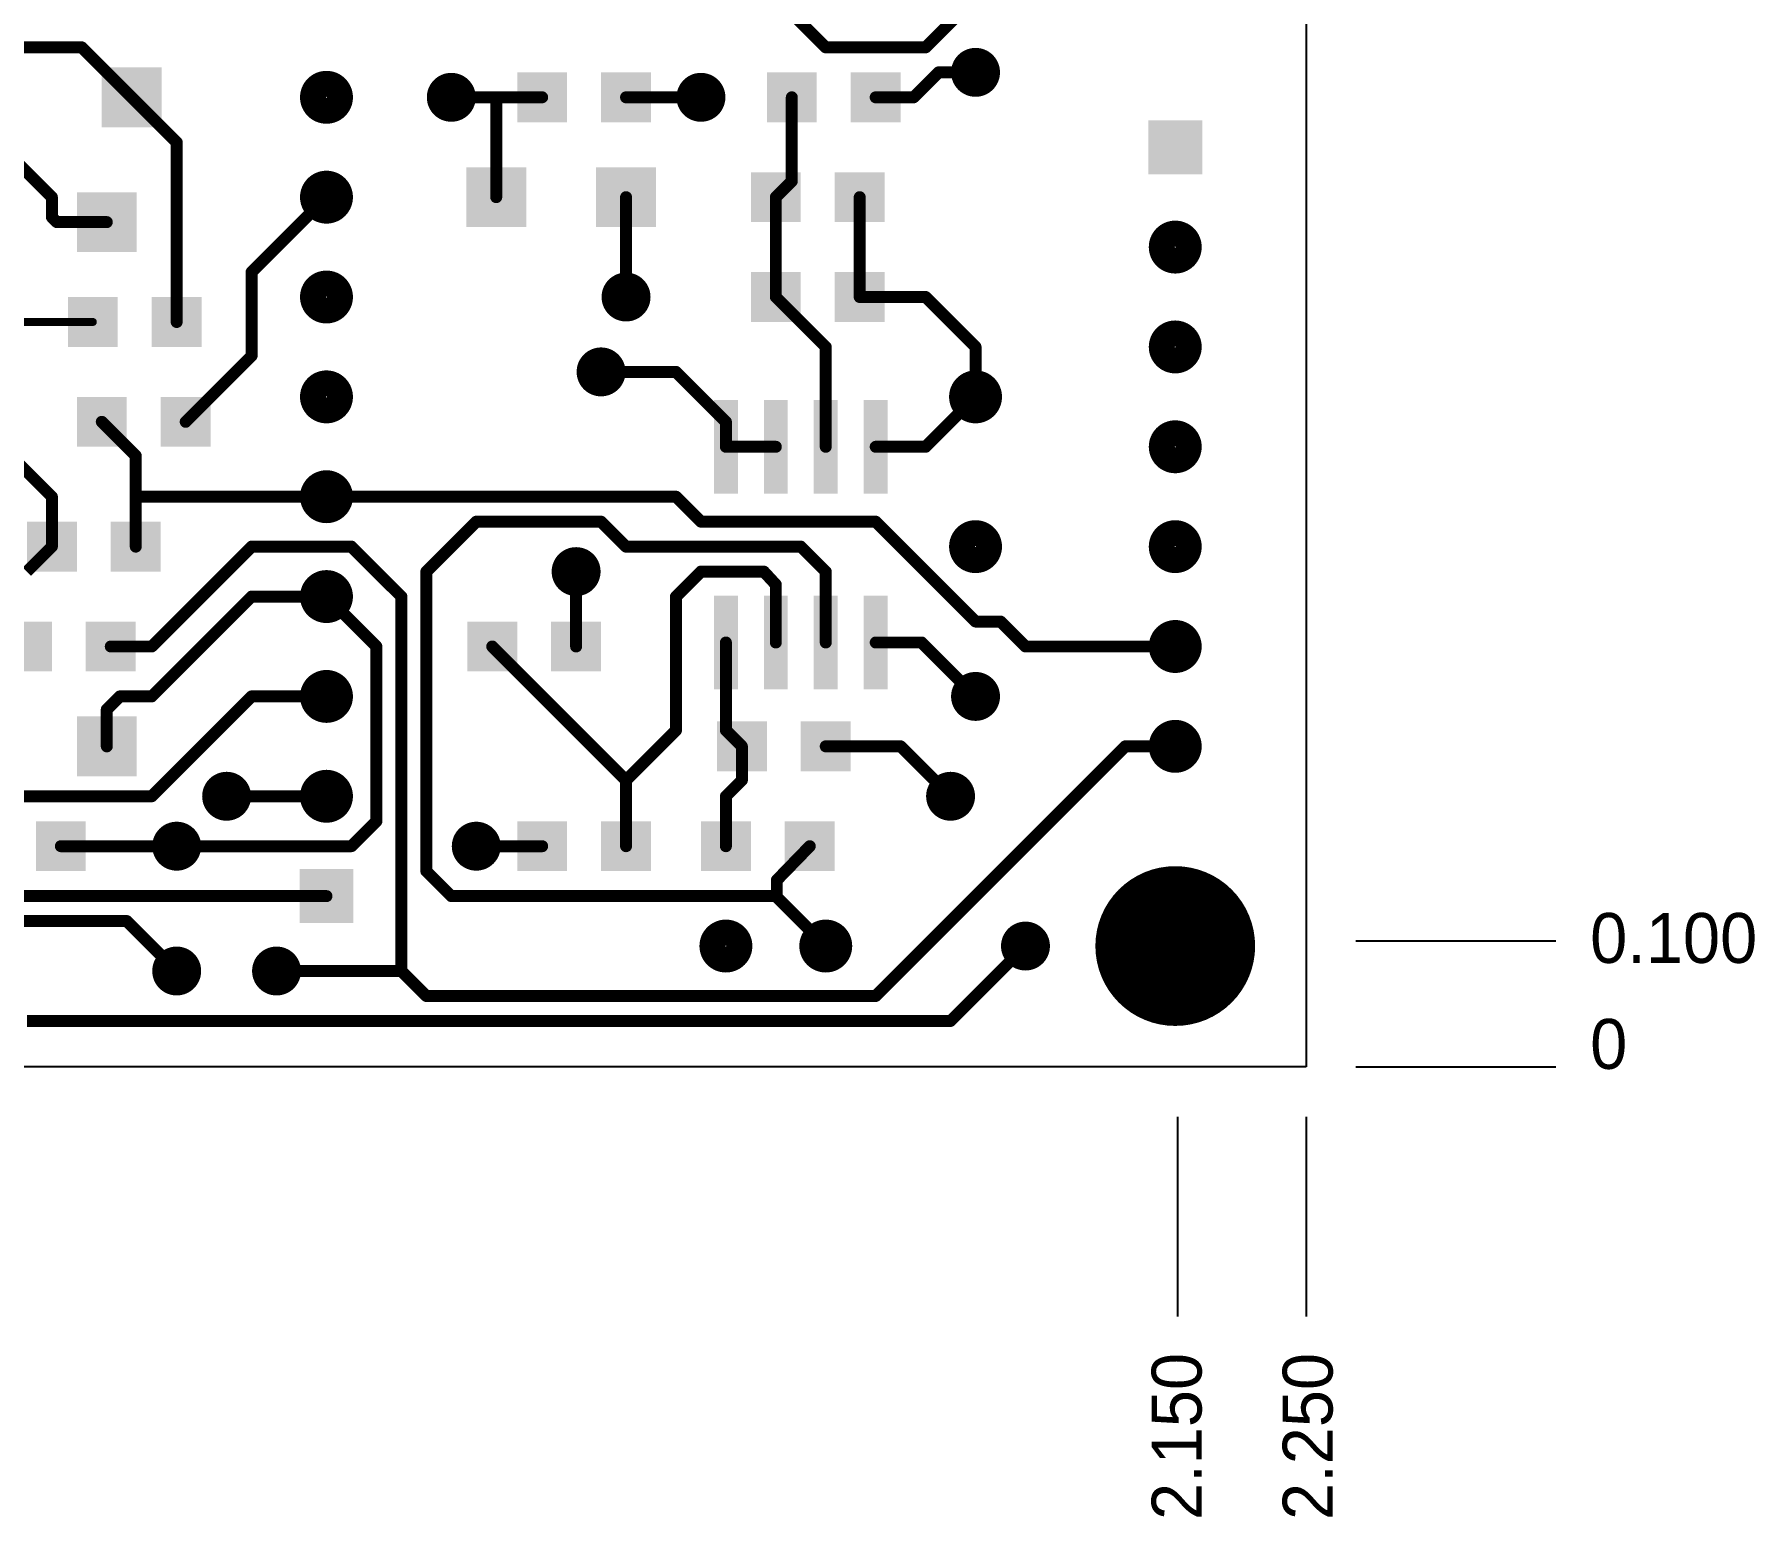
# Model space of a CAD drawing. Extents: x -0.35 to 2.85, y -0.25 to 2.55.
# Drawn here: x 1.127 to 2.849, y -0.25 to 1.234 of the extents above; entities that cross this region are included whole.
import ezdxf

# ---------------------------------------------------------------- set-up
doc = ezdxf.new("R2010")
doc.units = 0
doc.header["$MEASUREMENT"] = 0
doc.layers.get('0').update_dxf_attribs({"linetype": 'CONTINUOUS'})
doc.layers.add('TOP', color=7, linetype='CONTINUOUS')

msp = doc.modelspace()

# ---------------------------------------------------------------- linework, layer by layer
at = {"linetype": 'CONTINUOUS'}
for p, q in [((2.4, 2.5), (2.4, 0.2)), ((2.45, 0.3261), (2.65, 0.3261)), ((2.4, 0.2), (0.3, 0.2)), ((2.45, 0.2), (2.65, 0.2)), ((2.2712, 0.15), (2.2712, -0.05)), ((2.4, 0.15), (2.4, -0.05))]:
    msp.add_line(p, q, dxfattribs=at)
at = {"layer": 'TOP'}
for points, const_width in [([(1.919, 1.221), (1.869, 1.271)], 0.012), ([(2.069, 1.271), (2.019, 1.221)], 0.012), ([(1.174, 1.221), (0.999, 1.221)], 0.012), ([(1.224, 1.171), (1.174, 1.221)], 0.012), ([(2.019, 1.221), (1.919, 1.221)], 0.012), ([(2.007, 1.171), (2.032, 1.196)], 0.012), ([(2.007, 1.171), (2.032, 1.196)], 0.012), ([(2.032, 1.196), (2.069, 1.196)], 0.012), ([(2.032, 1.196), (2.069, 1.196)], 0.012), ([(1.269, 1.126), (1.224, 1.171)], 0.012), ([(1.635, 1.171), (1.544, 1.171)], 0.012), ([(1.635, 1.171), (1.589, 1.171)], 0.012), ([(1.589, 1.171), (1.589, 1.126)], 0.012), ([(1.794, 1.171), (1.719, 1.171)], 0.012), ([(1.794, 1.171), (1.719, 1.171)], 0.012), ([(1.885, 1.087), (1.885, 1.171)], 0.012), ([(1.969, 1.171), (2.007, 1.171)], 0.012), ([(1.969, 1.171), (2.007, 1.171)], 0.012), ([(1.144, 1.071), (1.094, 1.121)], 0.012), ([(1.269, 0.946), (1.269, 1.126)], 0.012), ([(1.589, 1.126), (1.589, 1.071)], 0.012), ([(1.869, 1.071), (1.885, 1.087)], 0.012), ([(1.144, 1.051), (1.144, 1.071)], 0.012), ([(1.419, 1.071), (1.344, 0.996)], 0.012), ([(1.719, 0.971), (1.719, 1.071)], 0.012), ([(1.719, 0.971), (1.719, 1.071)], 0.012), ([(1.719, 1.071), (1.719, 0.971)], 0.012), ([(1.869, 0.971), (1.869, 1.071)], 0.012), ([(1.953, 0.971), (1.953, 1.071)], 0.012), ([(1.149, 1.046), (1.144, 1.051)], 0.012), ([(1.199, 1.046), (1.149, 1.046)], 0.012), ([(1.344, 0.996), (1.344, 0.912)], 0.012), ([(1.919, 0.921), (1.869, 0.971)], 0.012), ([(1.953, 0.971), (2.019, 0.971)], 0.012), ([(2.019, 0.971), (2.069, 0.921)], 0.012), ([(1.185, 0.946), (1.069, 0.946)], 0.008), ([(1.185, 0.946), (1.094, 0.946)], 0.008), ([(1.344, 0.912), (1.278, 0.846)], 0.012), ([(1.919, 0.821), (1.919, 0.921)], 0.012), ([(2.069, 0.921), (2.069, 0.871)], 0.012), ([(1.694, 0.896), (1.769, 0.896)], 0.012), ([(1.694, 0.896), (1.769, 0.896)], 0.012), ([(1.769, 0.896), (1.819, 0.846)], 0.012), ([(1.769, 0.896), (1.819, 0.846)], 0.012), ([(2.019, 0.821), (2.069, 0.871)], 0.012), ([(1.194, 0.846), (1.228, 0.812)], 0.012), ([(1.819, 0.846), (1.819, 0.821)], 0.012), ([(1.819, 0.846), (1.819, 0.821)], 0.012), ([(1.144, 0.771), (1.094, 0.821)], 0.012), ([(1.819, 0.821), (1.869, 0.821)], 0.012), ([(1.969, 0.821), (2.019, 0.821)], 0.012), ([(1.228, 0.812), (1.228, 0.721)], 0.012), ([(1.144, 0.721), (1.144, 0.771)], 0.012), ([(1.419, 0.771), (1.228, 0.771)], 0.012), ([(1.228, 0.771), (1.228, 0.721)], 0.012), ([(1.419, 0.771), (1.769, 0.771)], 0.012), ([(1.769, 0.771), (1.794, 0.746)], 0.012), ([(1.569, 0.746), (1.519, 0.696)], 0.012), ([(1.694, 0.746), (1.569, 0.746)], 0.012), ([(1.719, 0.721), (1.694, 0.746)], 0.012), ([(1.794, 0.746), (1.969, 0.746)], 0.012), ([(1.969, 0.746), (2.069, 0.646)], 0.012), ([(1.119, 0.696), (1.144, 0.721)], 0.012), ([(1.344, 0.721), (1.244, 0.621)], 0.012), ([(1.444, 0.721), (1.344, 0.721)], 0.012), ([(1.494, 0.671), (1.444, 0.721)], 0.012), ([(1.894, 0.721), (1.719, 0.721)], 0.012), ([(1.919, 0.696), (1.894, 0.721)], 0.012), ([(1.519, 0.696), (1.519, 0.396)], 0.012), ([(1.669, 0.696), (1.669, 0.621)], 0.012), ([(1.669, 0.621), (1.669, 0.696)], 0.012), ([(1.794, 0.696), (1.769, 0.671)], 0.012), ([(1.857, 0.696), (1.794, 0.696)], 0.012), ([(1.869, 0.683), (1.857, 0.696)], 0.012), ([(1.919, 0.625), (1.919, 0.696)], 0.012), ([(1.244, 0.571), (1.344, 0.671)], 0.012), ([(1.344, 0.671), (1.419, 0.671)], 0.012), ([(1.469, 0.621), (1.419, 0.671)], 0.012), ([(1.494, 0.296), (1.494, 0.671)], 0.012), ([(1.769, 0.671), (1.769, 0.537)], 0.012), ([(1.869, 0.625), (1.869, 0.683)], 0.012), ([(2.069, 0.646), (2.094, 0.646)], 0.012), ([(2.094, 0.646), (2.119, 0.621)], 0.012), ([(1.244, 0.621), (1.203, 0.621)], 0.012), ([(1.469, 0.446), (1.469, 0.621)], 0.012), ([(1.719, 0.487), (1.585, 0.621)], 0.012), ([(1.819, 0.537), (1.819, 0.625)], 0.012), ([(1.969, 0.625), (2.015, 0.625)], 0.012), ([(2.015, 0.625), (2.069, 0.571)], 0.012), ([(2.119, 0.621), (2.269, 0.621)], 0.012), ([(1.199, 0.558), (1.212, 0.571)], 0.012), ([(1.212, 0.571), (1.244, 0.571)], 0.012), ([(1.344, 0.571), (1.244, 0.471)], 0.012), ([(1.419, 0.571), (1.344, 0.571)], 0.012), ([(1.199, 0.521), (1.199, 0.558)], 0.012), ([(1.769, 0.537), (1.719, 0.487)], 0.012), ([(1.835, 0.521), (1.819, 0.537)], 0.012), ([(1.835, 0.521), (1.835, 0.487)], 0.012), ([(1.919, 0.521), (1.994, 0.521)], 0.012), ([(1.969, 0.271), (2.219, 0.521)], 0.012), ([(2.219, 0.521), (1.969, 0.271)], 0.012), ([(1.994, 0.521), (2.044, 0.471)], 0.012), ([(2.219, 0.521), (2.269, 0.521)], 0.012), ([(2.269, 0.521), (2.219, 0.521)], 0.012), ([(1.719, 0.421), (1.719, 0.487)], 0.012), ([(1.719, 0.487), (1.719, 0.421)], 0.012), ([(1.835, 0.487), (1.819, 0.471)], 0.012), ([(1.244, 0.471), (1.069, 0.471)], 0.012), ([(1.319, 0.471), (1.419, 0.471)], 0.012), ([(1.819, 0.471), (1.819, 0.421)], 0.012), ([(1.444, 0.421), (1.469, 0.446)], 0.012), ([(1.153, 0.421), (1.444, 0.421)], 0.012), ([(1.153, 0.421), (1.269, 0.421)], 0.012), ([(1.635, 0.421), (1.569, 0.421)], 0.012), ([(1.903, 0.421), (1.87, 0.387)], 0.012), ([(1.87, 0.387), (1.903, 0.421)], 0.012), ([(1.519, 0.396), (1.544, 0.371)], 0.012), ([(1.87, 0.387), (1.87, 0.37)], 0.012), ([(1.87, 0.371), (1.87, 0.387)], 0.012), ([(1.419, 0.371), (0.619, 0.371)], 0.012), ([(1.544, 0.371), (1.87, 0.371)], 0.012), ([(1.87, 0.37), (1.919, 0.321)], 0.012), ([(1.219, 0.346), (1.044, 0.346)], 0.012), ([(1.269, 0.296), (1.219, 0.346)], 0.012), ([(2.044, 0.246), (2.119, 0.321)], 0.012), ([(1.369, 0.296), (1.494, 0.296)], 0.012), ([(1.494, 0.296), (1.519, 0.271)], 0.012), ([(1.519, 0.271), (1.494, 0.296)], 0.012), ([(1.519, 0.271), (1.969, 0.271)], 0.012), ([(1.969, 0.271), (1.519, 0.271)], 0.012), ([(1.119, 0.246), (2.044, 0.246)], 0.012)]:
    msp.add_lwpolyline(points, dxfattribs=dict(at, const_width=const_width))
for points, const_width in [([(1.171, 1.221, 1), (1.177, 1.221, 1)], 0.006), ([(1.171, 1.221, 1), (1.177, 1.221, 1)], 0.006), ([(1.916, 1.221, 1), (1.922, 1.221, 1)], 0.006), ([(1.916, 1.221, 1), (1.922, 1.221, 1)], 0.006), ([(2.016, 1.221, 1), (2.022, 1.221, 1)], 0.006), ([(2.016, 1.221, 1), (2.022, 1.221, 1)], 0.006), ([(2.057, 1.196, 1), (2.081, 1.196, 1)], 0.025), ([(2.057, 1.196, 1), (2.081, 1.196, 1)], 0.025), ([(1.406, 1.171, 1), (1.432, 1.171, 1)], 0.027), ([(1.532, 1.171, 1), (1.556, 1.171, 1)], 0.025), ([(1.782, 1.171, 1), (1.806, 1.171, 1)], 0.025), ([(1.782, 1.171, 1), (1.806, 1.171, 1)], 0.025), ([(2.029, 1.196, 1), (2.035, 1.196, 1)], 0.006), ([(2.029, 1.196, 1), (2.035, 1.196, 1)], 0.006), ([(2.029, 1.196, 1), (2.035, 1.196, 1)], 0.006), ([(2.029, 1.196, 1), (2.035, 1.196, 1)], 0.006), ([(2.066, 1.196, 1), (2.072, 1.196, 1)], 0.006), ([(2.066, 1.196, 1), (2.072, 1.196, 1)], 0.006), ([(1.221, 1.171, 1), (1.227, 1.171, 1)], 0.006), ([(1.221, 1.171, 1), (1.227, 1.171, 1)], 0.006), ([(1.541, 1.171, 1), (1.547, 1.171, 1)], 0.006), ([(1.586, 1.171, 1), (1.592, 1.171, 1)], 0.006), ([(1.586, 1.171, 1), (1.592, 1.171, 1)], 0.006), ([(1.632, 1.171, 1), (1.638, 1.171, 1)], 0.006), ([(1.632, 1.171, 1), (1.638, 1.171, 1)], 0.006), ([(1.716, 1.171, 1), (1.722, 1.171, 1)], 0.006), ([(1.716, 1.171, 1), (1.722, 1.171, 1)], 0.006), ([(1.791, 1.171, 1), (1.797, 1.171, 1)], 0.006), ([(1.791, 1.171, 1), (1.797, 1.171, 1)], 0.006), ([(1.882, 1.171, 1), (1.888, 1.171, 1)], 0.006), ([(1.966, 1.171, 1), (1.972, 1.171, 1)], 0.006), ([(1.966, 1.171, 1), (1.972, 1.171, 1)], 0.006), ([(2.004, 1.171, 1), (2.01, 1.171, 1)], 0.006), ([(2.004, 1.171, 1), (2.01, 1.171, 1)], 0.006), ([(2.004, 1.171, 1), (2.01, 1.171, 1)], 0.006), ([(2.004, 1.171, 1), (2.01, 1.171, 1)], 0.006), ([(1.266, 1.126, 1), (1.272, 1.126, 1)], 0.006), ([(1.266, 1.126, 1), (1.272, 1.126, 1)], 0.006), ([(1.586, 1.126, 1), (1.592, 1.126, 1)], 0.006), ([(1.586, 1.126, 1), (1.592, 1.126, 1)], 0.006), ([(1.406, 1.071, 1), (1.432, 1.071, 1)], 0.027), ([(1.882, 1.087, 1), (1.888, 1.087, 1)], 0.006), ([(1.882, 1.087, 1), (1.888, 1.087, 1)], 0.006), ([(1.141, 1.071, 1), (1.147, 1.071, 1)], 0.006), ([(1.141, 1.071, 1), (1.147, 1.071, 1)], 0.006), ([(1.416, 1.071, 1), (1.422, 1.071, 1)], 0.006), ([(1.586, 1.071, 1), (1.592, 1.071, 1)], 0.006), ([(1.716, 1.071, 1), (1.722, 1.071, 1)], 0.006), ([(1.716, 1.071, 1), (1.722, 1.071, 1)], 0.006), ([(1.716, 1.071, 1), (1.722, 1.071, 1)], 0.006), ([(1.866, 1.071, 1), (1.872, 1.071, 1)], 0.006), ([(1.866, 1.071, 1), (1.872, 1.071, 1)], 0.006), ([(1.95, 1.071, 1), (1.956, 1.071, 1)], 0.006), ([(1.141, 1.051, 1), (1.147, 1.051, 1)], 0.006), ([(1.141, 1.051, 1), (1.147, 1.051, 1)], 0.006), ([(1.146, 1.046, 1), (1.152, 1.046, 1)], 0.006), ([(1.146, 1.046, 1), (1.152, 1.046, 1)], 0.006), ([(1.196, 1.046, 1), (1.202, 1.046, 1)], 0.006), ([(2.256, 1.021, 1), (2.282, 1.021, 1)], 0.027), ([(1.341, 0.996, 1), (1.347, 0.996, 1)], 0.006), ([(1.341, 0.996, 1), (1.347, 0.996, 1)], 0.006), ([(1.406, 0.971, 1), (1.432, 0.971, 1)], 0.027), ([(1.707, 0.971, 1), (1.731, 0.971, 1)], 0.025), ([(1.707, 0.971, 1), (1.731, 0.971, 1)], 0.025), ([(1.707, 0.971, 1), (1.731, 0.971, 1)], 0.025), ([(1.716, 0.971, 1), (1.722, 0.971, 1)], 0.006), ([(1.716, 0.971, 1), (1.722, 0.971, 1)], 0.006), ([(1.716, 0.971, 1), (1.722, 0.971, 1)], 0.006), ([(1.866, 0.971, 1), (1.872, 0.971, 1)], 0.006), ([(1.866, 0.971, 1), (1.872, 0.971, 1)], 0.006), ([(1.95, 0.971, 1), (1.956, 0.971, 1)], 0.006), ([(1.95, 0.971, 1), (1.956, 0.971, 1)], 0.006), ([(2.016, 0.971, 1), (2.022, 0.971, 1)], 0.006), ([(2.016, 0.971, 1), (2.022, 0.971, 1)], 0.006), ([(1.183, 0.946, 1), (1.187, 0.946, 1)], 0.004), ([(1.183, 0.946, 1), (1.187, 0.946, 1)], 0.004), ([(1.266, 0.946, 1), (1.272, 0.946, 1)], 0.006), ([(2.256, 0.921, 1), (2.282, 0.921, 1)], 0.027), ([(1.341, 0.912, 1), (1.347, 0.912, 1)], 0.006), ([(1.341, 0.912, 1), (1.347, 0.912, 1)], 0.006), ([(1.682, 0.896, 1), (1.706, 0.896, 1)], 0.025), ([(1.682, 0.896, 1), (1.706, 0.896, 1)], 0.025), ([(1.916, 0.921, 1), (1.922, 0.921, 1)], 0.006), ([(1.916, 0.921, 1), (1.922, 0.921, 1)], 0.006), ([(2.066, 0.921, 1), (2.072, 0.921, 1)], 0.006), ([(2.066, 0.921, 1), (2.072, 0.921, 1)], 0.006), ([(1.406, 0.871, 1), (1.432, 0.871, 1)], 0.027), ([(1.691, 0.896, 1), (1.697, 0.896, 1)], 0.006), ([(1.691, 0.896, 1), (1.697, 0.896, 1)], 0.006), ([(1.766, 0.896, 1), (1.772, 0.896, 1)], 0.006), ([(1.766, 0.896, 1), (1.772, 0.896, 1)], 0.006), ([(1.766, 0.896, 1), (1.772, 0.896, 1)], 0.006), ([(1.766, 0.896, 1), (1.772, 0.896, 1)], 0.006), ([(2.056, 0.871, 1), (2.082, 0.871, 1)], 0.027), ([(2.066, 0.871, 1), (2.072, 0.871, 1)], 0.006), ([(2.066, 0.871, 1), (2.072, 0.871, 1)], 0.006), ([(1.191, 0.846, 1), (1.197, 0.846, 1)], 0.006), ([(1.275, 0.846, 1), (1.281, 0.846, 1)], 0.006), ([(1.816, 0.846, 1), (1.822, 0.846, 1)], 0.006), ([(1.816, 0.846, 1), (1.822, 0.846, 1)], 0.006), ([(1.816, 0.846, 1), (1.822, 0.846, 1)], 0.006), ([(1.816, 0.846, 1), (1.822, 0.846, 1)], 0.006), ([(2.256, 0.821, 1), (2.282, 0.821, 1)], 0.027), ([(1.816, 0.821, 1), (1.822, 0.821, 1)], 0.006), ([(1.816, 0.821, 1), (1.822, 0.821, 1)], 0.006), ([(1.816, 0.821, 1), (1.822, 0.821, 1)], 0.006), ([(1.866, 0.821, 1), (1.872, 0.821, 1)], 0.006), ([(1.916, 0.821, 1), (1.922, 0.821, 1)], 0.006), ([(1.966, 0.821, 1), (1.972, 0.821, 1)], 0.006), ([(2.016, 0.821, 1), (2.022, 0.821, 1)], 0.006), ([(2.016, 0.821, 1), (2.022, 0.821, 1)], 0.006), ([(1.225, 0.812, 1), (1.231, 0.812, 1)], 0.006), ([(1.225, 0.812, 1), (1.231, 0.812, 1)], 0.006), ([(1.406, 0.771, 1), (1.432, 0.771, 1)], 0.027), ([(1.141, 0.771, 1), (1.147, 0.771, 1)], 0.006), ([(1.141, 0.771, 1), (1.147, 0.771, 1)], 0.006), ([(1.225, 0.771, 1), (1.231, 0.771, 1)], 0.006), ([(1.225, 0.771, 1), (1.231, 0.771, 1)], 0.006), ([(1.416, 0.771, 1), (1.422, 0.771, 1)], 0.006), ([(1.416, 0.771, 1), (1.422, 0.771, 1)], 0.006), ([(1.766, 0.771, 1), (1.772, 0.771, 1)], 0.006), ([(1.766, 0.771, 1), (1.772, 0.771, 1)], 0.006), ([(1.566, 0.746, 1), (1.572, 0.746, 1)], 0.006), ([(1.566, 0.746, 1), (1.572, 0.746, 1)], 0.006), ([(1.691, 0.746, 1), (1.697, 0.746, 1)], 0.006), ([(1.691, 0.746, 1), (1.697, 0.746, 1)], 0.006), ([(1.791, 0.746, 1), (1.797, 0.746, 1)], 0.006), ([(1.791, 0.746, 1), (1.797, 0.746, 1)], 0.006), ([(1.966, 0.746, 1), (1.972, 0.746, 1)], 0.006), ([(1.966, 0.746, 1), (1.972, 0.746, 1)], 0.006), ([(2.056, 0.721, 1), (2.082, 0.721, 1)], 0.027), ([(2.256, 0.721, 1), (2.282, 0.721, 1)], 0.027), ([(1.141, 0.721, 1), (1.147, 0.721, 1)], 0.006), ([(1.141, 0.721, 1), (1.147, 0.721, 1)], 0.006), ([(1.225, 0.721, 1), (1.231, 0.721, 1)], 0.006), ([(1.225, 0.721, 1), (1.231, 0.721, 1)], 0.006), ([(1.341, 0.721, 1), (1.347, 0.721, 1)], 0.006), ([(1.341, 0.721, 1), (1.347, 0.721, 1)], 0.006), ([(1.441, 0.721, 1), (1.447, 0.721, 1)], 0.006), ([(1.441, 0.721, 1), (1.447, 0.721, 1)], 0.006), ([(1.716, 0.721, 1), (1.722, 0.721, 1)], 0.006), ([(1.716, 0.721, 1), (1.722, 0.721, 1)], 0.006), ([(1.891, 0.721, 1), (1.897, 0.721, 1)], 0.006), ([(1.891, 0.721, 1), (1.897, 0.721, 1)], 0.006), ([(1.657, 0.696, 1), (1.681, 0.696, 1)], 0.025), ([(1.657, 0.696, 1), (1.681, 0.696, 1)], 0.025), ([(1.406, 0.671, 1), (1.432, 0.671, 1)], 0.027), ([(1.516, 0.696, 1), (1.522, 0.696, 1)], 0.006), ([(1.516, 0.696, 1), (1.522, 0.696, 1)], 0.006), ([(1.666, 0.696, 1), (1.672, 0.696, 1)], 0.006), ([(1.666, 0.696, 1), (1.672, 0.696, 1)], 0.006), ([(1.791, 0.696, 1), (1.797, 0.696, 1)], 0.006), ([(1.791, 0.696, 1), (1.797, 0.696, 1)], 0.006), ([(1.854, 0.696, 1), (1.86, 0.696, 1)], 0.006), ([(1.854, 0.696, 1), (1.86, 0.696, 1)], 0.006), ([(1.916, 0.696, 1), (1.922, 0.696, 1)], 0.006), ([(1.916, 0.696, 1), (1.922, 0.696, 1)], 0.006), ([(1.341, 0.671, 1), (1.347, 0.671, 1)], 0.006), ([(1.341, 0.671, 1), (1.347, 0.671, 1)], 0.006), ([(1.416, 0.671, 1), (1.422, 0.671, 1)], 0.006), ([(1.416, 0.671, 1), (1.422, 0.671, 1)], 0.006), ([(1.491, 0.671, 1), (1.497, 0.671, 1)], 0.006), ([(1.491, 0.671, 1), (1.497, 0.671, 1)], 0.006), ([(1.766, 0.671, 1), (1.772, 0.671, 1)], 0.006), ([(1.766, 0.671, 1), (1.772, 0.671, 1)], 0.006), ([(1.866, 0.683, 1), (1.872, 0.683, 1)], 0.006), ([(1.866, 0.683, 1), (1.872, 0.683, 1)], 0.006), ([(2.066, 0.646, 1), (2.072, 0.646, 1)], 0.006), ([(2.066, 0.646, 1), (2.072, 0.646, 1)], 0.006), ([(2.091, 0.646, 1), (2.097, 0.646, 1)], 0.006), ([(2.091, 0.646, 1), (2.097, 0.646, 1)], 0.006), ([(2.256, 0.621, 1), (2.282, 0.621, 1)], 0.027), ([(1.2, 0.621, 1), (1.206, 0.621, 1)], 0.006), ([(1.241, 0.621, 1), (1.247, 0.621, 1)], 0.006), ([(1.241, 0.621, 1), (1.247, 0.621, 1)], 0.006), ([(1.466, 0.621, 1), (1.472, 0.621, 1)], 0.006), ([(1.466, 0.621, 1), (1.472, 0.621, 1)], 0.006), ([(1.582, 0.621, 1), (1.588, 0.621, 1)], 0.006), ([(1.666, 0.621, 1), (1.672, 0.621, 1)], 0.006), ([(1.666, 0.621, 1), (1.672, 0.621, 1)], 0.006), ([(1.816, 0.625, 1), (1.822, 0.625, 1)], 0.006), ([(1.866, 0.625, 1), (1.872, 0.625, 1)], 0.006), ([(1.916, 0.625, 1), (1.922, 0.625, 1)], 0.006), ([(1.966, 0.625, 1), (1.972, 0.625, 1)], 0.006), ([(2.012, 0.625, 1), (2.018, 0.625, 1)], 0.006), ([(2.012, 0.625, 1), (2.018, 0.625, 1)], 0.006), ([(2.116, 0.621, 1), (2.122, 0.621, 1)], 0.006), ([(2.116, 0.621, 1), (2.122, 0.621, 1)], 0.006), ([(2.266, 0.621, 1), (2.272, 0.621, 1)], 0.006), ([(1.406, 0.571, 1), (1.432, 0.571, 1)], 0.027), ([(2.057, 0.571, 1), (2.081, 0.571, 1)], 0.025), ([(1.209, 0.571, 1), (1.215, 0.571, 1)], 0.006), ([(1.209, 0.571, 1), (1.215, 0.571, 1)], 0.006), ([(1.241, 0.571, 1), (1.247, 0.571, 1)], 0.006), ([(1.241, 0.571, 1), (1.247, 0.571, 1)], 0.006), ([(1.341, 0.571, 1), (1.347, 0.571, 1)], 0.006), ([(1.341, 0.571, 1), (1.347, 0.571, 1)], 0.006), ([(1.416, 0.571, 1), (1.422, 0.571, 1)], 0.006), ([(2.066, 0.571, 1), (2.072, 0.571, 1)], 0.006), ([(1.196, 0.558, 1), (1.202, 0.558, 1)], 0.006), ([(1.196, 0.558, 1), (1.202, 0.558, 1)], 0.006), ([(1.766, 0.537, 1), (1.772, 0.537, 1)], 0.006), ([(1.766, 0.537, 1), (1.772, 0.537, 1)], 0.006), ([(1.816, 0.537, 1), (1.822, 0.537, 1)], 0.006), ([(1.816, 0.537, 1), (1.822, 0.537, 1)], 0.006), ([(2.256, 0.521, 1), (2.282, 0.521, 1)], 0.027), ([(1.196, 0.521, 1), (1.202, 0.521, 1)], 0.006), ([(1.832, 0.521, 1), (1.838, 0.521, 1)], 0.006), ([(1.832, 0.521, 1), (1.838, 0.521, 1)], 0.006), ([(1.916, 0.521, 1), (1.922, 0.521, 1)], 0.006), ([(1.991, 0.521, 1), (1.997, 0.521, 1)], 0.006), ([(1.991, 0.521, 1), (1.997, 0.521, 1)], 0.006), ([(2.216, 0.521, 1), (2.222, 0.521, 1)], 0.006), ([(2.216, 0.521, 1), (2.222, 0.521, 1)], 0.006), ([(2.216, 0.521, 1), (2.222, 0.521, 1)], 0.006), ([(2.216, 0.521, 1), (2.222, 0.521, 1)], 0.006), ([(2.266, 0.521, 1), (2.272, 0.521, 1)], 0.006), ([(2.266, 0.521, 1), (2.272, 0.521, 1)], 0.006), ([(1.307, 0.471, 1), (1.331, 0.471, 1)], 0.025), ([(1.406, 0.471, 1), (1.432, 0.471, 1)], 0.027), ([(1.716, 0.487, 1), (1.722, 0.487, 1)], 0.006), ([(1.716, 0.487, 1), (1.722, 0.487, 1)], 0.006), ([(1.716, 0.487, 1), (1.722, 0.487, 1)], 0.006), ([(1.716, 0.487, 1), (1.722, 0.487, 1)], 0.006), ([(1.832, 0.487, 1), (1.838, 0.487, 1)], 0.006), ([(1.832, 0.487, 1), (1.838, 0.487, 1)], 0.006), ([(2.032, 0.471, 1), (2.056, 0.471, 1)], 0.025), ([(1.241, 0.471, 1), (1.247, 0.471, 1)], 0.006), ([(1.241, 0.471, 1), (1.247, 0.471, 1)], 0.006), ([(1.316, 0.471, 1), (1.322, 0.471, 1)], 0.006), ([(1.416, 0.471, 1), (1.422, 0.471, 1)], 0.006), ([(1.816, 0.471, 1), (1.822, 0.471, 1)], 0.006), ([(1.816, 0.471, 1), (1.822, 0.471, 1)], 0.006), ([(2.041, 0.471, 1), (2.047, 0.471, 1)], 0.006), ([(1.466, 0.446, 1), (1.472, 0.446, 1)], 0.006), ([(1.466, 0.446, 1), (1.472, 0.446, 1)], 0.006), ([(1.257, 0.421, 1), (1.281, 0.421, 1)], 0.025), ([(1.557, 0.421, 1), (1.581, 0.421, 1)], 0.025), ([(1.15, 0.421, 1), (1.156, 0.421, 1)], 0.006), ([(1.15, 0.421, 1), (1.156, 0.421, 1)], 0.006), ([(1.266, 0.421, 1), (1.272, 0.421, 1)], 0.006), ([(1.441, 0.421, 1), (1.447, 0.421, 1)], 0.006), ([(1.441, 0.421, 1), (1.447, 0.421, 1)], 0.006), ([(1.566, 0.421, 1), (1.572, 0.421, 1)], 0.006), ([(1.632, 0.421, 1), (1.638, 0.421, 1)], 0.006), ([(1.716, 0.421, 1), (1.722, 0.421, 1)], 0.006), ([(1.716, 0.421, 1), (1.722, 0.421, 1)], 0.006), ([(1.816, 0.421, 1), (1.822, 0.421, 1)], 0.006), ([(1.9, 0.421, 1), (1.906, 0.421, 1)], 0.006), ([(1.9, 0.421, 1), (1.906, 0.421, 1)], 0.006), ([(1.516, 0.396, 1), (1.522, 0.396, 1)], 0.006), ([(1.516, 0.396, 1), (1.522, 0.396, 1)], 0.006), ([(2.229, 0.321, 1), (2.309, 0.321, 1)], 0.08), ([(1.867, 0.387, 1), (1.873, 0.387, 1)], 0.006), ([(1.867, 0.387, 1), (1.873, 0.387, 1)], 0.006), ([(1.867, 0.387, 1), (1.873, 0.387, 1)], 0.006), ([(1.867, 0.387, 1), (1.873, 0.387, 1)], 0.006), ([(1.416, 0.371, 1), (1.422, 0.371, 1)], 0.006), ([(1.541, 0.371, 1), (1.547, 0.371, 1)], 0.006), ([(1.541, 0.371, 1), (1.547, 0.371, 1)], 0.006), ([(1.867, 0.371, 1), (1.873, 0.371, 1)], 0.006), ([(1.867, 0.371, 1), (1.873, 0.371, 1)], 0.006), ([(1.867, 0.37, 1), (1.873, 0.37, 1)], 0.006), ([(1.867, 0.37, 1), (1.873, 0.37, 1)], 0.006), ([(1.216, 0.346, 1), (1.222, 0.346, 1)], 0.006), ([(1.216, 0.346, 1), (1.222, 0.346, 1)], 0.006), ([(1.806, 0.321, 1), (1.832, 0.321, 1)], 0.027), ([(1.906, 0.321, 1), (1.932, 0.321, 1)], 0.027), ([(2.107, 0.321, 1), (2.131, 0.321, 1)], 0.025), ([(1.257, 0.296, 1), (1.281, 0.296, 1)], 0.025), ([(1.357, 0.296, 1), (1.381, 0.296, 1)], 0.025), ([(1.916, 0.321, 1), (1.922, 0.321, 1)], 0.006), ([(2.116, 0.321, 1), (2.122, 0.321, 1)], 0.006), ([(1.266, 0.296, 1), (1.272, 0.296, 1)], 0.006), ([(1.366, 0.296, 1), (1.372, 0.296, 1)], 0.006), ([(1.491, 0.296, 1), (1.497, 0.296, 1)], 0.006), ([(1.491, 0.296, 1), (1.497, 0.296, 1)], 0.006), ([(1.491, 0.296, 1), (1.497, 0.296, 1)], 0.006), ([(1.491, 0.296, 1), (1.497, 0.296, 1)], 0.006), ([(1.516, 0.271, 1), (1.522, 0.271, 1)], 0.006), ([(1.516, 0.271, 1), (1.522, 0.271, 1)], 0.006), ([(1.516, 0.271, 1), (1.522, 0.271, 1)], 0.006), ([(1.516, 0.271, 1), (1.522, 0.271, 1)], 0.006), ([(1.966, 0.271, 1), (1.972, 0.271, 1)], 0.006), ([(1.966, 0.271, 1), (1.972, 0.271, 1)], 0.006), ([(1.966, 0.271, 1), (1.972, 0.271, 1)], 0.006), ([(1.966, 0.271, 1), (1.972, 0.271, 1)], 0.006), ([(2.041, 0.246, 1), (2.047, 0.246, 1)], 0.006), ([(2.041, 0.246, 1), (2.047, 0.246, 1)], 0.006)]:
    msp.add_lwpolyline(points, format="xyb", close=True, dxfattribs=dict(at, const_width=const_width))
for points in [[(1.194, 1.141), (1.254, 1.141), (1.194, 1.201), (1.254, 1.201)], [(1.61, 1.146), (1.66, 1.146), (1.61, 1.196), (1.66, 1.196)], [(1.694, 1.146), (1.744, 1.146), (1.694, 1.196), (1.744, 1.196)], [(1.86, 1.146), (1.91, 1.146), (1.86, 1.196), (1.91, 1.196)], [(1.944, 1.146), (1.994, 1.146), (1.944, 1.196), (1.994, 1.196)], [(2.242, 1.094), (2.296, 1.094), (2.242, 1.148), (2.296, 1.148)], [(1.559, 1.041), (1.619, 1.041), (1.559, 1.101), (1.619, 1.101)], [(1.689, 1.041), (1.749, 1.041), (1.689, 1.101), (1.749, 1.101)], [(1.844, 1.046), (1.894, 1.046), (1.844, 1.096), (1.894, 1.096)], [(1.928, 1.046), (1.978, 1.046), (1.928, 1.096), (1.978, 1.096)], [(1.169, 1.016), (1.229, 1.016), (1.169, 1.076), (1.229, 1.076)], [(1.844, 0.946), (1.894, 0.946), (1.844, 0.996), (1.894, 0.996)], [(1.928, 0.946), (1.978, 0.946), (1.928, 0.996), (1.978, 0.996)], [(1.16, 0.921), (1.21, 0.921), (1.16, 0.971), (1.21, 0.971)], [(1.244, 0.921), (1.294, 0.921), (1.244, 0.971), (1.294, 0.971)], [(1.169, 0.821), (1.219, 0.821), (1.169, 0.871), (1.219, 0.871)], [(1.253, 0.821), (1.303, 0.821), (1.253, 0.871), (1.303, 0.871)], [(1.807, 0.774), (1.831, 0.774), (1.807, 0.868), (1.831, 0.868)], [(1.857, 0.774), (1.881, 0.774), (1.857, 0.868), (1.881, 0.868)], [(1.907, 0.774), (1.931, 0.774), (1.907, 0.868), (1.931, 0.868)], [(1.957, 0.774), (1.981, 0.774), (1.957, 0.868), (1.981, 0.868)], [(1.119, 0.696), (1.169, 0.696), (1.119, 0.746), (1.169, 0.746)], [(1.203, 0.696), (1.253, 0.696), (1.203, 0.746), (1.253, 0.746)], [(1.807, 0.578), (1.831, 0.578), (1.807, 0.672), (1.831, 0.672)], [(1.857, 0.578), (1.881, 0.578), (1.857, 0.672), (1.881, 0.672)], [(1.907, 0.578), (1.931, 0.578), (1.907, 0.672), (1.931, 0.672)], [(1.957, 0.578), (1.981, 0.578), (1.957, 0.672), (1.981, 0.672)], [(1.094, 0.596), (1.144, 0.596), (1.094, 0.646), (1.144, 0.646)], [(1.178, 0.596), (1.228, 0.596), (1.178, 0.646), (1.228, 0.646)], [(1.56, 0.596), (1.61, 0.596), (1.56, 0.646), (1.61, 0.646)], [(1.644, 0.596), (1.694, 0.596), (1.644, 0.646), (1.694, 0.646)], [(1.169, 0.491), (1.229, 0.491), (1.169, 0.551), (1.229, 0.551)], [(1.81, 0.496), (1.86, 0.496), (1.81, 0.546), (1.86, 0.546)], [(1.894, 0.496), (1.944, 0.496), (1.894, 0.546), (1.944, 0.546)], [(1.128, 0.396), (1.178, 0.396), (1.128, 0.446), (1.178, 0.446)], [(1.61, 0.396), (1.66, 0.396), (1.61, 0.446), (1.66, 0.446)], [(1.694, 0.396), (1.744, 0.396), (1.694, 0.446), (1.744, 0.446)], [(1.794, 0.396), (1.844, 0.396), (1.794, 0.446), (1.844, 0.446)], [(1.878, 0.396), (1.928, 0.396), (1.878, 0.446), (1.928, 0.446)], [(1.392, 0.344), (1.446, 0.344), (1.392, 0.398), (1.446, 0.398)]]:
    msp.add_solid(points, dxfattribs=at)

# ---------------------------------------------------------------- texts
at = {"linetype": 'CONTINUOUS'}
for s, p in [('0.100', (2.6845, 0.3041)), ('0', (2.6845, 0.198))]:
    msp.add_text(s, height=0.05, dxfattribs=at).set_placement(p)
for s, p in [('2.150', (2.2954, -0.2538)), ('2.250', (2.4266, -0.2538))]:
    msp.add_text(s, height=0.05, rotation=90, dxfattribs=at).set_placement(p)

doc.saveas('drawing.dxf')
